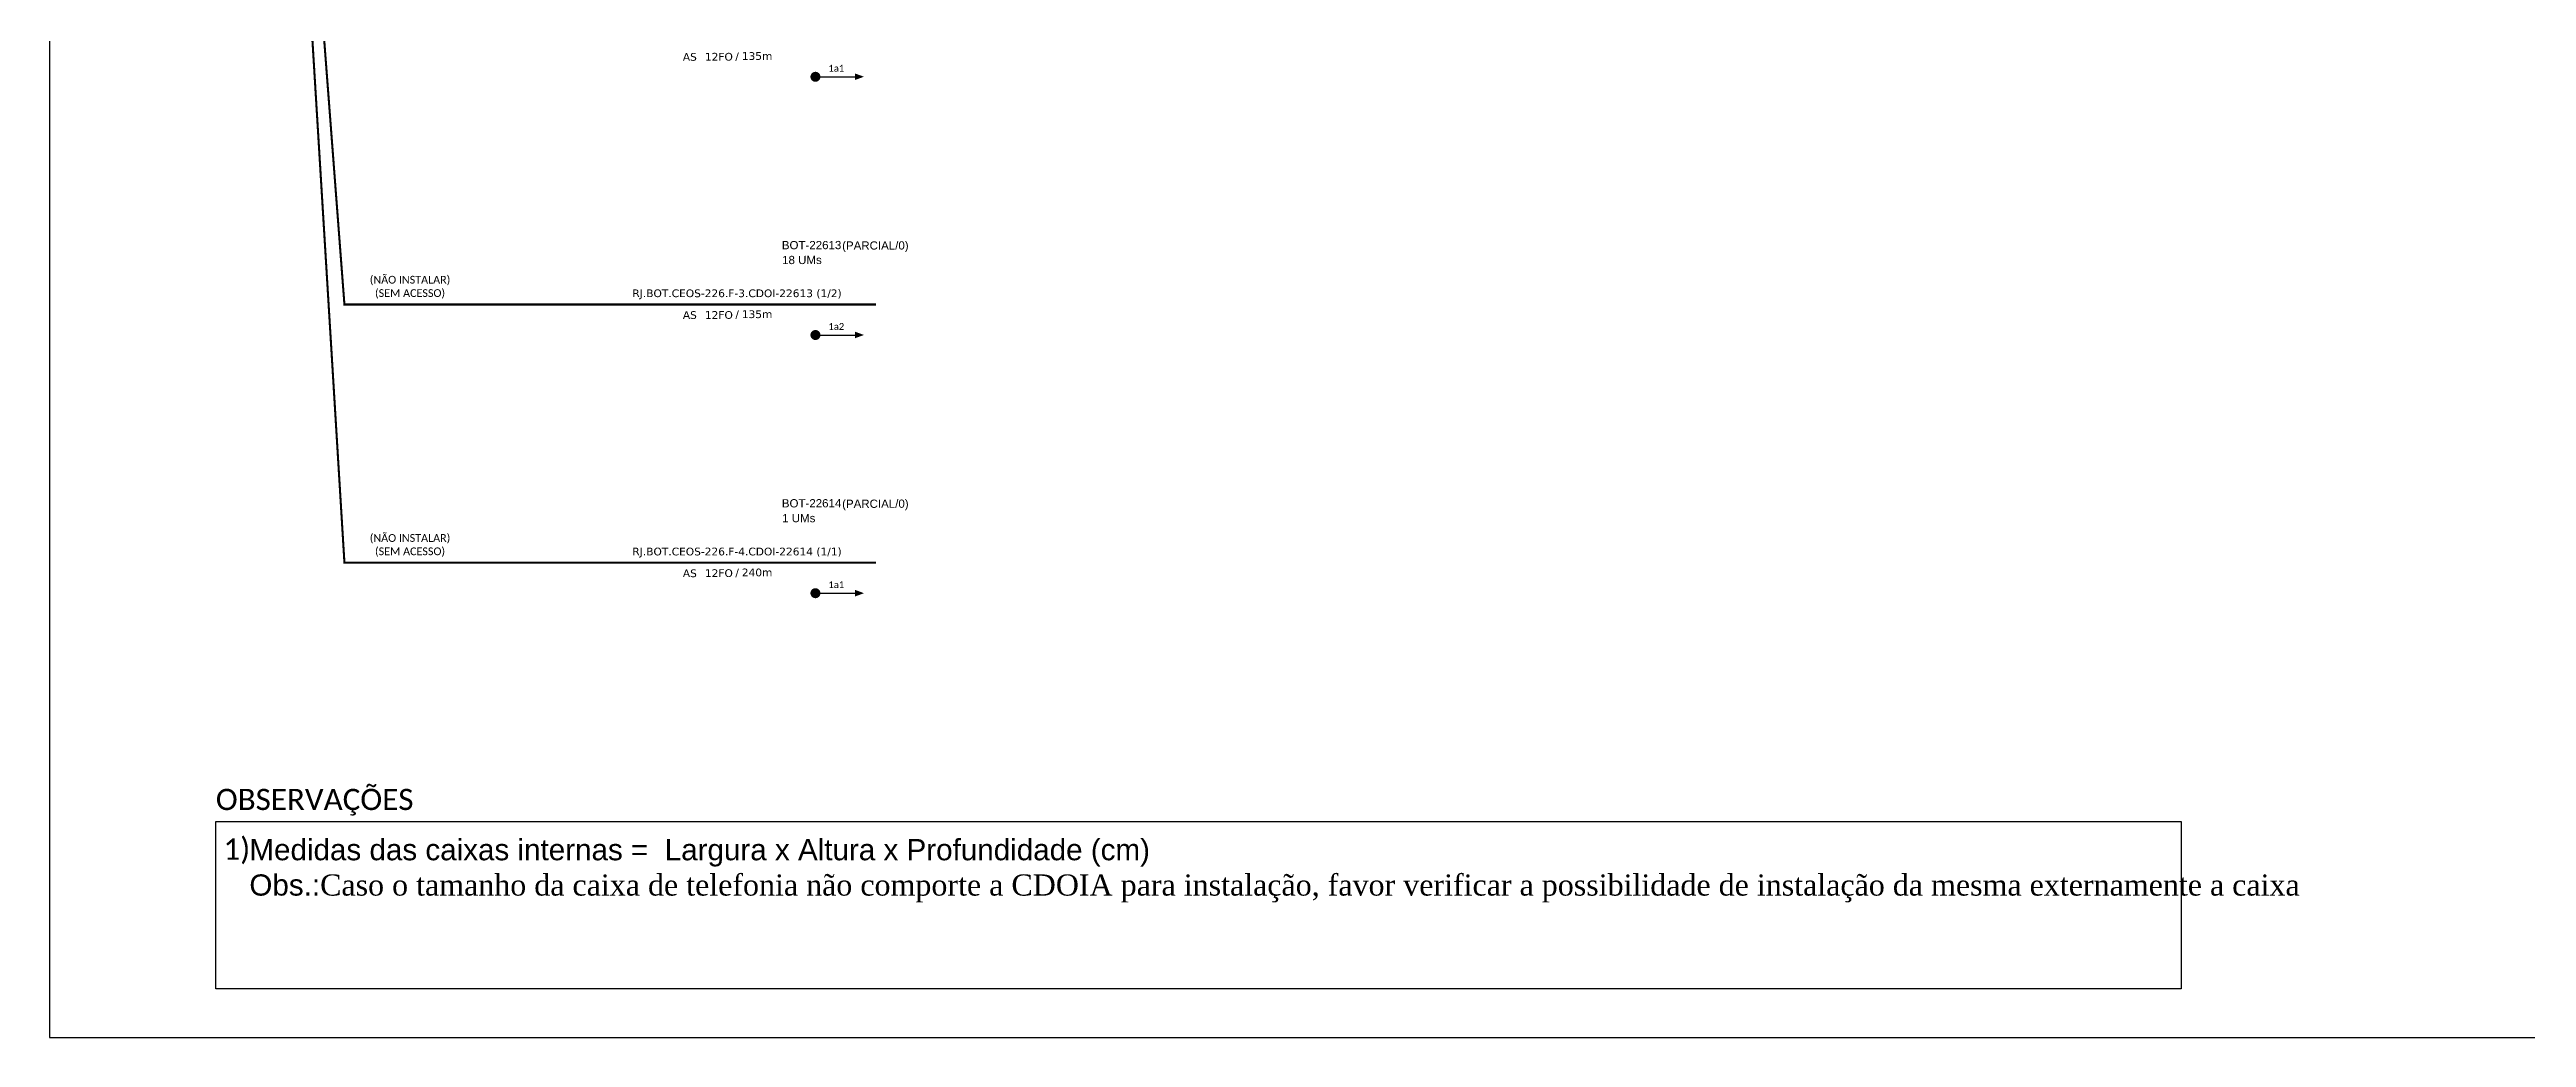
# Model space of a CAD drawing. Header units: metres. Extents: x -1286 to 459, y -500 to 94.
# Drawn here: x -1286.1 to -935.3, y -499.8 to -359.9 of the extents above; entities that cross this region are included whole.
import ezdxf
from ezdxf.enums import TextEntityAlignment as Align

# ---------------------------------------------------------------- set-up
doc = ezdxf.new("R2010")
doc.units = ezdxf.units.M
doc.layers.add("20.0-LEGENDA DOS CDO'S", color=1, linetype='Continuous', lineweight=0)
doc.layers.add('40.1-ETIQUETAS', color=1, linetype='Continuous', lineweight=20)
doc.layers.add('CAP a instalar', color=1, linetype='FENCELINE1')
doc.layers.add('SETA', color=7, linetype='Continuous')
doc.styles.add('ARIAL', font='arial.ttf')
doc.styles.add('siredit', font='verdana.ttf')
doc.styles.add('WMF-Calibri0', font='calibri.ttf')
doc.linetypes.add('FENCELINE1', pattern='A,0.25,-0.1,[133,ltypeshp.shx,S=0.1,R=0,X=-0.1,Y=0],-0.1,1', length=1.45)

msp = doc.modelspace()

# ---------------------------------------------------------------- linework, layer by layer
at = {"color": 0}
for p, q in [((-1262.5, -469.23), (-984.25, -469.23)), ((-1262.5, -492.93), (-1262.5, -469.23)), ((-984.25, -469.23), (-984.25, -492.93)), ((-984.25, -492.93), (-1262.5, -492.93))]:
    msp.add_line(p, q, dxfattribs=at)
msp.add_lwpolyline([(-1286.07, -499.81), (-445.07, -499.81), (-445.07, 94.19), (-1286.07, 94.19)], close=True)
at = {"color": 7, "const_width": 0.706}
for points in [[(-1177.97, -363.8, 1), (-1177.26, -363.8, 1)], [(-1177.97, -400.36, 1), (-1177.26, -400.36, 1)], [(-1177.97, -436.91, 1), (-1177.26, -436.91, 1)]]:
    msp.add_lwpolyline(points, format="xyb", close=True, dxfattribs=at)
at = {"layer": 'CAP a instalar', "color": 7, "linetype": 'FENCELINE1', "ltscale": 7, "const_width": 0.292}
for points in [[(-1255.56, -248.97), (-1244.31, -432.59), (-1169.04, -432.59)], [(-1255.56, -248.97), (-1244.31, -396.04), (-1169.04, -396.04)]]:
    msp.add_lwpolyline(points, dxfattribs=at)
at = {"layer": 'SETA', "color": 7}
for points in [[(-1177.62, -363.8), (-1171.55, -363.8)], [(-1177.62, -400.36), (-1171.55, -400.36)], [(-1177.62, -436.91), (-1171.55, -436.91)]]:
    msp.add_lwpolyline(points, dxfattribs=at)
for points in [[(-1172.03, -363.32), (-1170.74, -363.79), (-1172.03, -364.26)], [(-1172.03, -399.88), (-1170.74, -400.35), (-1172.03, -400.82)], [(-1172.03, -436.43), (-1170.74, -436.91), (-1172.03, -437.38)]]:
    msp.add_solid(points, dxfattribs=at)

# ---------------------------------------------------------------- texts
at = {"style": 'WMF-Calibri0'}
msp.add_text('OBSERVAÇÕES', height=3, dxfattribs=at).set_placement((-1262.52, -467.61))
at = {"color": 7, "char_height": 0.9601, "width": 17.9015, "attachment_point": 5}
for s, insert in [('{\\fCalibri|b0|i0|c0|p34;\\C7;1a1}', (-1174.66, -362.59)), ('\\C7;\\fCalibri|b0|i0|c0|p34;1a2', (-1174.66, -399.15)), ('{\\fCalibri|b0|i0|c0|p34;\\C7;1a1}', (-1174.66, -435.7))]:
    msp.add_mtext(s, dxfattribs=dict(at, insert=insert))
at = {"char_height": 3, "width": 277.1819, "attachment_point": 1}
for s, insert, style in [('1)', (-1261.44, -471.63), 'WMF-Calibri0'), ('Medidas das caixas internas =  Largura x Altura x Profundidade (cm)\\PObs.:{\\fTimes New Roman|b0|i0|c0|p16;Caso o tamanho da caixa de telefonia não comporte a CDOIA para instalação, favor verificar a possibilidade de instalação da mesma externamente a caixa}', (-1257.77, -471.72), 'ARIAL')]:
    msp.add_mtext(s, dxfattribs=dict(at, insert=insert, style=style))
at = {"layer": "20.0-LEGENDA DOS CDO'S", "color": 7, "style": 'ARIAL'}
for s, p in [('BOT-22613', (-1182.37, -388.22)), ('18 UMs', (-1182.33, -390.32)), ('BOT-22614', (-1182.37, -424.77)), ('1 UMs', (-1182.33, -426.87))]:
    msp.add_text(s, height=1.166, rotation=0.118, dxfattribs=at).set_placement(p)
for p in [(-1171.39, -388.27), (-1171.39, -424.83)]:
    msp.add_text('          (PARCIAL/0)', height=1.1664, rotation=0.118, dxfattribs=at).set_placement(p, align=Align.CENTER)
at = {"layer": '40.1-ETIQUETAS', "color": 7, "style": 'siredit'}
for s, height, p in [('AS', 1.095, (-1194.41, -360.98)), ('12FO', 1.095, (-1189.31, -360.96)), ('/', 1.09, (-1188.45, -360.86)), ('AS', 1.095, (-1194.41, -397.53)), ('12FO', 1.095, (-1189.31, -397.52)), ('/', 1.09, (-1188.45, -397.41)), ('AS', 1.095, (-1194.41, -434.09)), ('12FO', 1.095, (-1189.31, -434.07)), ('/', 1.09, (-1188.45, -433.97))]:
    msp.add_text(s, height=height, dxfattribs=at).set_placement(p, align=Align.MIDDLE_RIGHT)
for s, p in [('135m', (-1188.04, -360.86)), ('135m', (-1188.04, -397.41)), ('240m', (-1188.04, -433.97))]:
    msp.add_text(s, height=1.095, dxfattribs=at).set_placement(p, align=Align.MIDDLE_LEFT)
for s, p in [('RJ.BOT.CEOS-226.F-3.CDOI-22613 (1/2)', (-1188.72, -394.45)), ('RJ.BOT.CEOS-226.F-4.CDOI-22614 (1/1)', (-1188.72, -431.01))]:
    msp.add_text(s, height=1.0949, dxfattribs=at).set_placement(p, align=Align.MIDDLE_CENTER)
at = {"layer": '40.1-ETIQUETAS', "color": 7, "char_height": 1.0951, "width": 15.8691, "attachment_point": 5}
for s, insert in [('{\\fCalibri|b0|i0|c0|p34;(NÃO INSTALAR)}', (-1235.02, -392.65)), ('{\\fCalibri|b0|i0|c0|p34;(SEM ACESSO)}', (-1235.02, -394.54)), ('{\\fCalibri|b0|i0|c0|p34;(NÃO INSTALAR)}', (-1235.02, -429.21)), ('{\\fCalibri|b0|i0|c0|p34;(SEM ACESSO)}', (-1235.02, -431.1))]:
    msp.add_mtext(s, dxfattribs=dict(at, insert=insert))

doc.saveas('drawing.dxf')
